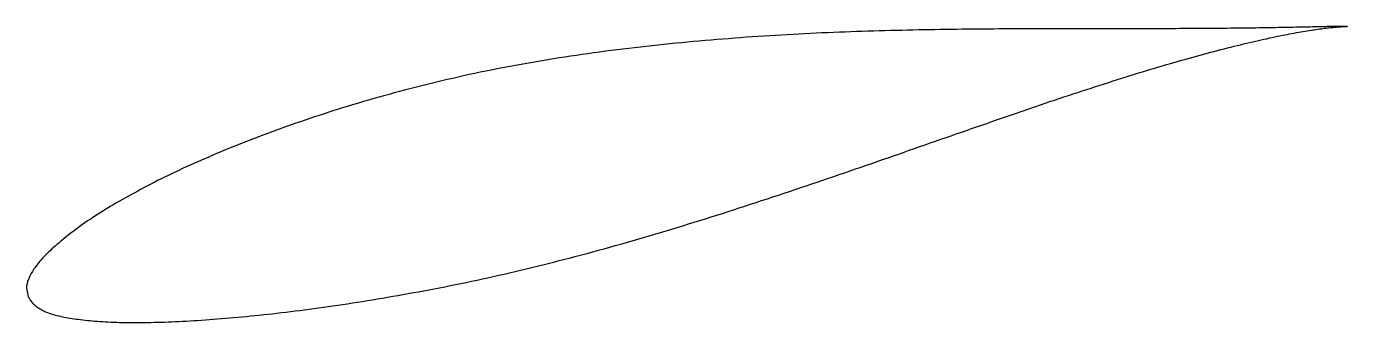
# Model space of a CAD drawing. Header units: metres. Extents: x -39 to 79, y -10 to 16.
import ezdxf

# ---------------------------------------------------------------- set-up
doc = ezdxf.new("R2010")
doc.units = ezdxf.units.M

msp = doc.modelspace()

# ---------------------------------------------------------------- linework, layer by layer
msp.add_lwpolyline([(79.41, 16.24), (79.41, 16.24), (79.4, 16.24), (79.39, 16.24), (79.38, 16.24), (79.35, 16.24), (79.33, 16.24), (79.3, 16.24), (79.26, 16.24), (79.22, 16.24), (79.18, 16.24), (79.13, 16.25), (79.07, 16.25), (79.01, 16.25), (78.95, 16.25), (78.88, 16.25), (78.81, 16.25), (78.73, 16.24), (78.65, 16.24), (78.57, 16.24), (78.47, 16.24), (78.38, 16.24), (78.28, 16.24), (78.17, 16.24), (78.06, 16.24), (77.95, 16.23), (77.83, 16.23), (77.71, 16.23), (77.58, 16.23), (77.45, 16.22), (77.31, 16.22), (77.17, 16.22), (77.03, 16.22), (76.88, 16.21), (76.72, 16.21), (76.56, 16.2), (76.4, 16.2), (76.23, 16.2), (76.06, 16.19), (75.88, 16.19), (75.7, 16.19), (75.51, 16.18), (75.32, 16.18), (75.13, 16.17), (74.93, 16.17), (74.73, 16.17), (74.52, 16.16), (74.31, 16.16), (74.09, 16.15), (73.87, 16.15), (73.65, 16.14), (73.42, 16.14), (73.19, 16.14), (72.95, 16.13), (72.71, 16.13), (72.46, 16.12), (72.21, 16.12), (71.96, 16.11), (71.7, 16.11), (71.44, 16.11), (71.17, 16.1), (70.9, 16.1), (70.62, 16.1), (70.34, 16.09), (70.06, 16.09), (69.78, 16.09), (69.48, 16.08), (69.19, 16.08), (68.89, 16.08), (68.59, 16.07), (68.28, 16.07), (67.97, 16.07), (67.66, 16.07), (67.34, 16.06), (67.02, 16.06), (66.69, 16.06), (66.36, 16.06), (66.03, 16.05), (65.69, 16.05), (65.35, 16.05), (65.01, 16.05), (64.66, 16.05), (64.31, 16.05), (63.95, 16.04), (63.59, 16.04), (63.23, 16.04), (62.87, 16.04), (62.5, 16.04), (62.13, 16.04), (61.75, 16.04), (61.37, 16.04), (60.99, 16.04), (60.6, 16.04), (60.21, 16.04), (59.82, 16.04), (59.43, 16.04), (59.03, 16.04), (58.62, 16.04), (58.22, 16.04), (57.81, 16.04), (57.4, 16.04), (56.99, 16.04), (56.57, 16.04), (56.15, 16.03), (55.73, 16.03), (55.3, 16.03), (54.87, 16.03), (54.44, 16.03), (54, 16.03), (53.57, 16.03), (53.13, 16.03), (52.68, 16.03), (52.24, 16.03), (51.79, 16.03), (51.34, 16.03), (50.89, 16.03), (50.43, 16.03), (49.98, 16.02), (49.52, 16.02), (49.05, 16.02), (48.59, 16.02), (48.12, 16.02), (47.65, 16.01), (47.18, 16.01), (46.71, 16), (46.23, 16), (45.75, 16), (45.27, 15.99), (44.79, 15.99), (44.31, 15.98), (43.82, 15.97), (43.33, 15.97), (42.84, 15.96), (42.35, 15.95), (41.86, 15.94), (41.36, 15.94), (40.86, 15.93), (40.37, 15.92), (39.87, 15.9), (39.36, 15.89), (38.86, 15.88), (38.36, 15.87), (37.85, 15.86), (37.34, 15.84), (36.84, 15.83), (36.33, 15.81), (35.81, 15.79), (35.3, 15.78), (34.79, 15.76), (34.27, 15.74), (33.76, 15.72), (33.24, 15.7), (32.72, 15.68), (32.2, 15.66), (31.68, 15.63), (31.16, 15.61), (30.64, 15.58), (30.12, 15.56), (29.6, 15.53), (29.07, 15.5), (28.55, 15.47), (28.03, 15.44), (27.5, 15.41), (26.97, 15.37), (26.45, 15.34), (25.92, 15.31), (25.39, 15.27), (24.87, 15.23), (24.34, 15.19), (23.81, 15.15), (23.28, 15.11), (22.76, 15.07), (22.23, 15.03), (21.7, 14.98), (21.17, 14.94), (20.64, 14.89), (20.11, 14.84), (19.58, 14.79), (19.06, 14.74), (18.53, 14.69), (18, 14.63), (17.47, 14.58), (16.95, 14.52), (16.42, 14.46), (15.89, 14.4), (15.37, 14.34), (14.84, 14.28), (14.32, 14.22), (13.79, 14.15), (13.27, 14.09), (12.74, 14.02), (12.22, 13.95), (11.7, 13.88), (11.18, 13.8), (10.66, 13.73), (10.14, 13.65), (9.62, 13.58), (9.11, 13.5), (8.59, 13.42), (8.08, 13.34), (7.56, 13.25), (7.05, 13.17), (6.54, 13.08), (6.03, 12.99), (5.52, 12.9), (5.01, 12.81), (4.5, 12.72), (4, 12.62), (3.49, 12.53), (2.99, 12.43), (2.49, 12.33), (1.99, 12.23), (1.49, 12.13), (1, 12.02), (0.5, 11.92), (0.01, 11.81), (-0.48, 11.7), (-0.97, 11.59), (-1.46, 11.48), (-1.94, 11.36), (-2.42, 11.25), (-2.91, 11.13), (-3.39, 11.01), (-3.86, 10.9), (-4.34, 10.78), (-4.81, 10.65), (-5.29, 10.53), (-5.75, 10.41), (-6.22, 10.28), (-6.69, 10.15), (-7.15, 10.03), (-7.61, 9.9), (-8.07, 9.77), (-8.53, 9.63), (-8.98, 9.5), (-9.43, 9.37), (-9.88, 9.23), (-10.33, 9.1), (-10.77, 8.96), (-11.22, 8.83), (-11.65, 8.69), (-12.09, 8.55), (-12.53, 8.41), (-12.96, 8.27), (-13.39, 8.13), (-13.81, 7.99), (-14.24, 7.84), (-14.66, 7.7), (-15.08, 7.56), (-15.49, 7.41), (-15.91, 7.27), (-16.32, 7.12), (-16.72, 6.97), (-17.13, 6.83), (-17.53, 6.68), (-17.93, 6.53), (-18.32, 6.38), (-18.72, 6.23), (-19.11, 6.08), (-19.49, 5.93), (-19.88, 5.78), (-20.26, 5.63), (-20.63, 5.48), (-21.01, 5.33), (-21.38, 5.18), (-21.75, 5.02), (-22.11, 4.87), (-22.47, 4.72), (-22.83, 4.56), (-23.18, 4.41), (-23.54, 4.26), (-23.88, 4.1), (-24.23, 3.95), (-24.57, 3.79), (-24.91, 3.64), (-25.24, 3.49), (-25.57, 3.33), (-25.9, 3.18), (-26.22, 3.02), (-26.54, 2.87), (-26.86, 2.71), (-27.17, 2.56), (-27.48, 2.41), (-27.79, 2.25), (-28.09, 2.1), (-28.39, 1.94), (-28.68, 1.79), (-28.97, 1.64), (-29.26, 1.48), (-29.54, 1.33), (-29.82, 1.18), (-30.1, 1.03), (-30.37, 0.87), (-30.64, 0.72), (-30.91, 0.57), (-31.17, 0.42), (-31.42, 0.27), (-31.68, 0.12), (-31.92, -0.03), (-32.17, -0.18), (-32.41, -0.33), (-32.65, -0.48), (-32.88, -0.63), (-33.11, -0.77), (-33.33, -0.92), (-33.55, -1.07), (-33.77, -1.21), (-33.98, -1.36), (-34.19, -1.5), (-34.4, -1.65), (-34.6, -1.79), (-34.79, -1.94), (-34.99, -2.08), (-35.17, -2.22), (-35.36, -2.36), (-35.54, -2.5), (-35.71, -2.64), (-35.88, -2.78), (-36.05, -2.92), (-36.21, -3.05), (-36.37, -3.19), (-36.53, -3.32), (-36.68, -3.46), (-36.83, -3.59), (-36.97, -3.72), (-37.11, -3.85), (-37.24, -3.97), (-37.37, -4.1), (-37.49, -4.22), (-37.61, -4.35), (-37.73, -4.47), (-37.84, -4.59), (-37.95, -4.71), (-38.06, -4.83), (-38.16, -4.95), (-38.25, -5.06), (-38.34, -5.18), (-38.43, -5.29), (-38.51, -5.4), (-38.59, -5.51), (-38.66, -5.62), (-38.73, -5.73), (-38.79, -5.84), (-38.86, -5.95), (-38.91, -6.05), (-38.96, -6.15), (-39.01, -6.26), (-39.05, -6.36), (-39.09, -6.45), (-39.13, -6.55), (-39.16, -6.64), (-39.18, -6.73), (-39.21, -6.82), (-39.22, -6.9), (-39.24, -6.98), (-39.25, -7.05), (-39.26, -7.11), (-39.26, -7.17), (-39.27, -7.21), (-39.27, -7.24), (-39.11, -8), (-39.11, -8), (-39.1, -8.02), (-39.08, -8.05), (-39.06, -8.09), (-39.03, -8.14), (-38.99, -8.2), (-38.94, -8.27), (-38.89, -8.35), (-38.84, -8.42), (-38.78, -8.49), (-38.71, -8.57), (-38.64, -8.64), (-38.57, -8.71), (-38.49, -8.78), (-38.41, -8.85), (-38.33, -8.92), (-38.23, -8.98), (-38.14, -9.04), (-38.04, -9.1), (-37.94, -9.16), (-37.83, -9.22), (-37.72, -9.27), (-37.6, -9.33), (-37.48, -9.38), (-37.36, -9.43), (-37.23, -9.48), (-37.1, -9.52), (-36.96, -9.57), (-36.82, -9.61), (-36.67, -9.65), (-36.52, -9.69), (-36.37, -9.73), (-36.21, -9.76), (-36.05, -9.8), (-35.88, -9.83), (-35.71, -9.86), (-35.54, -9.89), (-35.36, -9.92), (-35.17, -9.95), (-34.98, -9.98), (-34.79, -10.01), (-34.6, -10.03), (-34.4, -10.06), (-34.19, -10.08), (-33.98, -10.11), (-33.77, -10.13), (-33.55, -10.15), (-33.33, -10.17), (-33.11, -10.19), (-32.88, -10.21), (-32.64, -10.22), (-32.41, -10.24), (-32.17, -10.25), (-31.92, -10.27), (-31.67, -10.28), (-31.42, -10.29), (-31.16, -10.3), (-30.9, -10.31), (-30.64, -10.31), (-30.37, -10.32), (-30.1, -10.32), (-29.82, -10.32), (-29.54, -10.32), (-29.26, -10.32), (-28.97, -10.32), (-28.68, -10.32), (-28.38, -10.31), (-28.09, -10.31), (-27.78, -10.3), (-27.48, -10.3), (-27.17, -10.29), (-26.86, -10.28), (-26.54, -10.26), (-26.22, -10.25), (-25.9, -10.24), (-25.57, -10.22), (-25.24, -10.21), (-24.91, -10.19), (-24.57, -10.17), (-24.23, -10.15), (-23.89, -10.13), (-23.54, -10.1), (-23.19, -10.08), (-22.83, -10.06), (-22.48, -10.03), (-22.12, -10), (-21.75, -9.97), (-21.39, -9.94), (-21.02, -9.91), (-20.65, -9.88), (-20.27, -9.84), (-19.89, -9.81), (-19.51, -9.77), (-19.13, -9.73), (-18.74, -9.7), (-18.35, -9.66), (-17.95, -9.61), (-17.56, -9.57), (-17.16, -9.53), (-16.76, -9.48), (-16.35, -9.43), (-15.94, -9.39), (-15.53, -9.34), (-15.12, -9.28), (-14.71, -9.23), (-14.29, -9.18), (-13.87, -9.12), (-13.45, -9.07), (-13.02, -9.01), (-12.59, -8.95), (-12.16, -8.89), (-11.73, -8.83), (-11.29, -8.76), (-10.86, -8.7), (-10.42, -8.63), (-9.98, -8.56), (-9.53, -8.49), (-9.08, -8.42), (-8.64, -8.35), (-8.19, -8.28), (-7.73, -8.2), (-7.28, -8.13), (-6.82, -8.05), (-6.36, -7.97), (-5.9, -7.89), (-5.44, -7.81), (-4.98, -7.73), (-4.51, -7.64), (-4.04, -7.56), (-3.57, -7.47), (-3.1, -7.38), (-2.63, -7.29), (-2.16, -7.2), (-1.68, -7.11), (-1.2, -7.01), (-0.72, -6.91), (-0.24, -6.82), (0.24, -6.72), (0.72, -6.62), (1.21, -6.51), (1.69, -6.41), (2.18, -6.3), (2.67, -6.19), (3.16, -6.08), (3.65, -5.97), (4.14, -5.86), (4.63, -5.75), (5.12, -5.63), (5.62, -5.51), (6.11, -5.39), (6.61, -5.27), (7.11, -5.15), (7.61, -5.03), (8.11, -4.9), (8.6, -4.77), (9.1, -4.65), (9.61, -4.51), (10.11, -4.38), (10.61, -4.25), (11.11, -4.12), (11.62, -3.98), (12.12, -3.84), (12.62, -3.7), (13.13, -3.56), (13.63, -3.42), (14.14, -3.28), (14.64, -3.14), (15.15, -2.99), (15.66, -2.84), (16.16, -2.7), (16.67, -2.55), (17.18, -2.4), (17.68, -2.25), (18.19, -2.1), (18.7, -1.94), (19.2, -1.79), (19.71, -1.63), (20.22, -1.48), (20.72, -1.32), (21.23, -1.16), (21.74, -1.01), (22.24, -0.85), (22.75, -0.69), (23.25, -0.53), (23.76, -0.36), (24.26, -0.2), (24.77, -0.04), (25.27, 0.12), (25.78, 0.29), (26.28, 0.45), (26.78, 0.62), (27.29, 0.78), (27.79, 0.95), (28.29, 1.11), (28.79, 1.28), (29.29, 1.44), (29.79, 1.61), (30.29, 1.78), (30.78, 1.95), (31.28, 2.11), (31.78, 2.28), (32.27, 2.45), (32.77, 2.62), (33.26, 2.79), (33.75, 2.95), (34.24, 3.12), (34.73, 3.29), (35.22, 3.46), (35.71, 3.63), (36.2, 3.8), (36.68, 3.96), (37.17, 4.13), (37.65, 4.3), (38.13, 4.47), (38.61, 4.63), (39.09, 4.8), (39.57, 4.97), (40.04, 5.13), (40.52, 5.3), (40.99, 5.46), (41.46, 5.63), (41.93, 5.79), (42.4, 5.96), (42.87, 6.12), (43.34, 6.28), (43.8, 6.44), (44.26, 6.6), (44.72, 6.76), (45.18, 6.92), (45.64, 7.08), (46.09, 7.24), (46.55, 7.4), (47, 7.55), (47.45, 7.71), (47.89, 7.87), (48.34, 8.02), (48.78, 8.17), (49.22, 8.32), (49.66, 8.47), (50.1, 8.62), (50.53, 8.77), (50.97, 8.92), (51.4, 9.07), (51.83, 9.21), (52.25, 9.35), (52.68, 9.5), (53.1, 9.64), (53.52, 9.78), (53.93, 9.92), (54.35, 10.06), (54.76, 10.19), (55.17, 10.33), (55.58, 10.46), (55.98, 10.59), (56.39, 10.72), (56.78, 10.85), (57.18, 10.98), (57.58, 11.11), (57.97, 11.23), (58.36, 11.36), (58.74, 11.48), (59.13, 11.6), (59.51, 11.72), (59.88, 11.84), (60.26, 11.95), (60.63, 12.07), (61, 12.18), (61.37, 12.29), (61.73, 12.4), (62.09, 12.51), (62.45, 12.61), (62.8, 12.72), (63.16, 12.82), (63.5, 12.92), (63.85, 13.02), (64.19, 13.12), (64.53, 13.22), (64.87, 13.31), (65.2, 13.41), (65.53, 13.5), (65.85, 13.59), (66.18, 13.68), (66.5, 13.76), (66.81, 13.85), (67.13, 13.93), (67.44, 14.01), (67.74, 14.09), (68.04, 14.17), (68.34, 14.25), (68.64, 14.33), (68.93, 14.4), (69.22, 14.47), (69.5, 14.54), (69.79, 14.61), (70.06, 14.68), (70.34, 14.74), (70.61, 14.81), (70.87, 14.87), (71.14, 14.93), (71.4, 14.99), (71.65, 15.04), (71.9, 15.1), (72.15, 15.15), (72.4, 15.21), (72.64, 15.26), (72.87, 15.31), (73.11, 15.36), (73.34, 15.4), (73.56, 15.45), (73.78, 15.49), (74, 15.53), (74.21, 15.57), (74.42, 15.61), (74.63, 15.65), (74.83, 15.69), (75.02, 15.72), (75.22, 15.76), (75.4, 15.79), (75.59, 15.82), (75.77, 15.85), (75.95, 15.88), (76.12, 15.9), (76.29, 15.93), (76.45, 15.95), (76.61, 15.98), (76.76, 16), (76.92, 16.02), (77.06, 16.04), (77.2, 16.06), (77.34, 16.08), (77.48, 16.09), (77.61, 16.11), (77.73, 16.12), (77.85, 16.14), (77.97, 16.15), (78.08, 16.16), (78.19, 16.17), (78.29, 16.18), (78.39, 16.19), (78.48, 16.2), (78.57, 16.21), (78.66, 16.21), (78.74, 16.22), (78.82, 16.22), (78.89, 16.23), (78.95, 16.23), (79.02, 16.23), (79.08, 16.24), (79.13, 16.24), (79.18, 16.24), (79.22, 16.24), (79.26, 16.24), (79.3, 16.24), (79.33, 16.24), (79.35, 16.24), (79.38, 16.24), (79.39, 16.24), (79.4, 16.24), (79.41, 16.24), (79.41, 16.24)], close=True)

doc.saveas('drawing.dxf')
